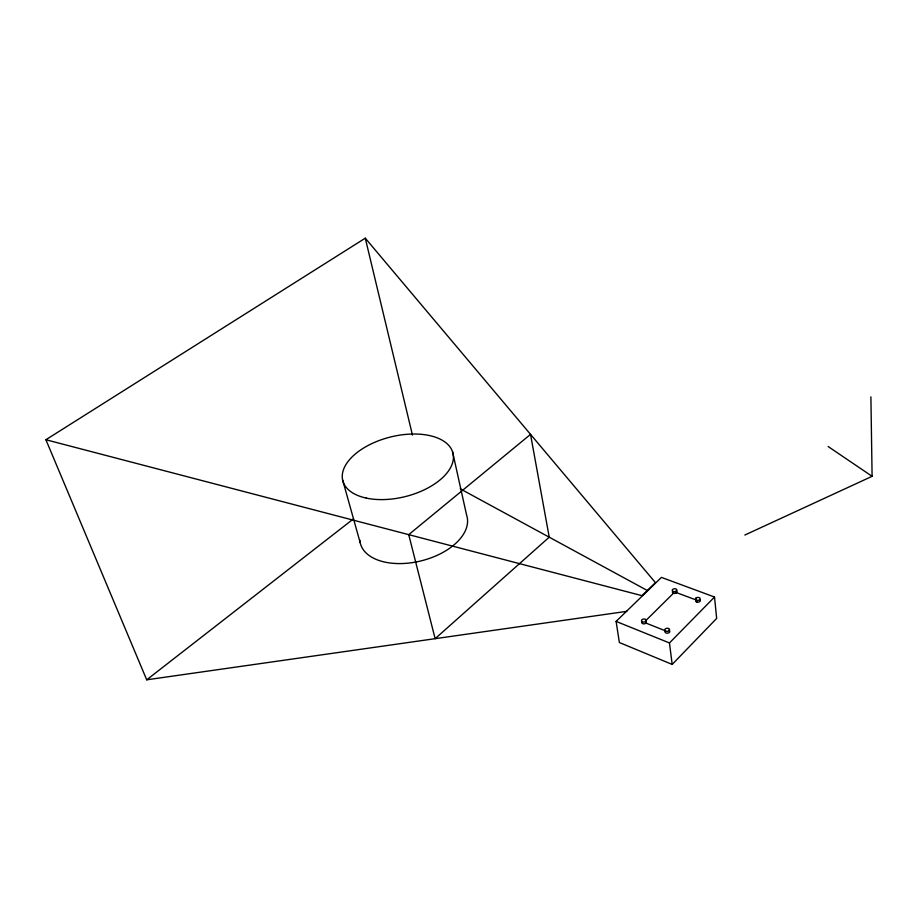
<?xml version="1.0" encoding="UTF-8"?>
<svg xmlns="http://www.w3.org/2000/svg" width="918" height="918" viewBox="0 0 918 918"><rect width="100%" height="100%" fill="white"/><g stroke="black" fill="none" stroke-linecap="round" stroke-linejoin="round"><path stroke-width="1.38" d="M672.183 664.425L716.66 618.422L714.525 597.033L661.43 577.388L616.104 621.406L619.363 642.52L672.183 664.425L669.463 642.956L714.525 597.033M645.423 620.97L673.743 592.959M45.9 439.733L642.003 595.679L655.441 582.643L365.272 238.187L45.9 439.733L146.708 679.813L353.441 518.888M744.854 535.033L872.1 476.316L870.895 396.863M146.708 679.813L626.799 611.342M676.084 592.466L696.039 599.947L695.844 598.18M664.873 630.597L645.985 623.081L645.744 621.314M616.104 621.406L669.463 642.956M460.216 488.812L647.121 590.389M828.105 446.504L872.1 476.316M342.632 479.999L360.2 542.745M365.272 238.187L412.457 435.109M452.528 451.645L466.619 515.17A55 31.82 -14.1 0 1 419.813 561.196A55 31.82 -14.1 0 1 359.822 539.991M696.498 600.234A2.364 1.503 -4.8 0 0 700.159 598.892A2.364 1.503 -4.8 0 0 696.751 597.618A2.364 1.503 -4.8 0 0 696.498 600.234L696.693 602.001M700.101 599.913A2.364 1.503 -4.8 0 1 699.218 601.91A2.364 1.503 -4.8 0 1 696.096 601.669A2.364 1.503 -4.8 0 1 696.441 599.638M668.74 630.23A2.398 1.572 -5.6 0 1 669.474 632.261A2.398 1.572 -5.6 0 1 666.399 633.087A2.398 1.572 -5.6 0 1 665.137 631.205M645.87 621.211A2.364 1.538 -6.5 0 1 645.721 623.299A2.364 1.538 -6.5 0 1 642.543 623.597A2.364 1.538 -6.5 0 1 642.141 621.555M676.279 590.767A2.329 1.469 -5.7 0 1 676.727 592.615A2.329 1.469 -5.7 0 1 673.904 593.384A2.329 1.469 -5.7 0 1 672.481 591.8M549.228 537.191L435.132 638.676L408.728 534.655L530.535 434.375L549.228 537.191M366.248 498.084A56.778 30.696 -14 0 0 453.251 459.723A56.778 30.696 -14 0 0 374.062 442.591A56.778 30.696 -14 0 0 366.248 498.084M673.009 591.41A2.329 1.469 -5.7 0 0 676.818 590.366A2.329 1.469 -5.7 0 0 673.801 588.863A2.329 1.469 -5.7 0 0 673.009 591.41M665.814 631.205A2.398 1.572 -5.6 0 0 669.555 629.817A2.398 1.572 -5.6 0 0 666.124 628.463A2.398 1.572 -5.6 0 0 665.814 631.205M642.462 621.899A2.364 1.538 -6.6 0 0 646.169 620.534A2.364 1.538 -6.6 0 0 642.83 619.225A2.364 1.538 -6.6 0 0 642.462 621.899"/></g></svg>
